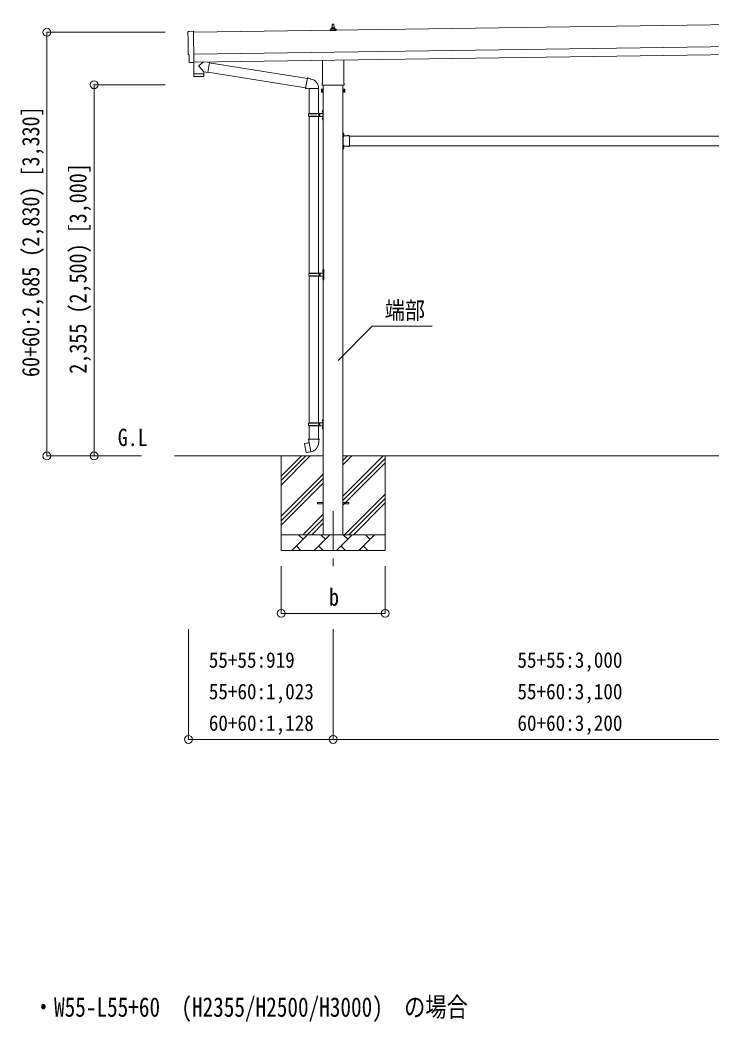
# Model space of a CAD drawing. Units: millimetres, scale not verified. Extents: x -13976 to 14131, y -9754 to 9646.
# Drawn here: x -1487 to 2906, y 50 to 6407 of the extents above; entities that cross this region are included whole.
import ezdxf
from ezdxf.enums import TextEntityAlignment as Align

# ---------------------------------------------------------------- set-up
doc = ezdxf.new("R2010")
doc.units = ezdxf.units.MM
doc.header["$LTSCALE"] = 50
doc.header["$PDMODE"] = 32
doc.header["$PDSIZE"] = 50
doc.linetypes.add('CHAIN1', pattern=[8, 5, -1, 1, -1])
doc.linetypes.add('USER7', pattern=[2, 1, -1])
for name, color, linetype, lineweight in [('0-2_建具', 4, 'Continuous', 9), ('0-4_設備', 7, 'Continuous', 9), ('0-6_手摺', 7, 'Continuous', 9), ('0-7_ハッチ', 6, 'Continuous', 9), ('0-8_外構', 7, 'Continuous', 9), ('0-D_記号', 7, 'Continuous', 9)]:
    doc.layers.add(name, color=color, linetype=linetype, lineweight=lineweight)
doc.styles.add('ＭＳ ゴシック', font='')
doc.styles.get('ＭＳ ゴシック').set_extended_font_data('MS Gothic')

msp = doc.modelspace()

# ---------------------------------------------------------------- linework, layer by layer
at = {"layer": '0-2_建具'}
for p, q in [((4978.22, 6406.86), (-386.74, 6330.22)), ((494.78, 6355.75), (495.5, 6379.27)), ((496.5, 6380.25), (505.05, 6380.25)), ((506.05, 6379.27), (506.78, 6355.75)), ((482.53, 6340.25), (482.53, 6347.96)), ((519.03, 6340.25), (482.53, 6340.25)), ((482.91, 6348.75), (518.64, 6348.75)), ((483.29, 6348.93), (490.01, 6350.56)), ((490.39, 6350.75), (511.16, 6350.75)), ((490.78, 6351.53), (490.78, 6355.75)), ((491.78, 6355.75), (509.78, 6355.75)), ((510.78, 6351.53), (510.78, 6355.75)), ((518.26, 6348.93), (511.54, 6350.56)), ((519.03, 6340.25), (519.03, 6347.96)), ((-384.74, 6190.24), (4980.22, 6266.88)), ((-384.02, 6140.24), (4980.93, 6216.88)), ((-403.6, 6136.19), (-410.52, 6136.46)), ((-383.98, 6137.48), (-383.97, 6136.47)), ((432.48, 6006.26), (432.48, 6151.91)), ((569.08, 6153.86), (569.08, 6006.26)), ((430.78, 5997.49), (430.78, 6002.99)), ((568.71, 5993.99), (432.84, 5993.99)), ((438.28, 5993.99), (438.28, 3141.49)), ((563.28, 3141.49), (563.28, 5993.99)), ((570.78, 6002.99), (570.78, 5997.49)), ((426.78, 5967.99), (427.53, 5969.3)), ((426.78, 5967.99), (426.78, 5950.99)), ((426.78, 5950.99), (427.53, 5949.67)), ((433.78, 5964.39), (427.53, 5964.39)), ((433.78, 5954.58), (427.53, 5954.58)), ((433.78, 5949.67), (427.53, 5949.67)), ((436.28, 5950.29), (433.78, 5950.29)), ((565.28, 5950.29), (567.78, 5950.29)), ((567.78, 5964.39), (574.02, 5964.39)), ((567.78, 5954.58), (574.02, 5954.58)), ((567.78, 5949.67), (574.02, 5949.67)), ((574.78, 5967.99), (574.02, 5969.3)), ((574.78, 5950.99), (574.02, 5949.67)), ((574.78, 5967.99), (574.78, 5950.99)), ((565.28, 5692.49), (563.28, 5692.49)), ((563.28, 5692.49), (563.28, 5672.49)), ((563.28, 5685.49), (565.28, 5685.49)), ((563.28, 5679.49), (565.28, 5679.49)), ((565.28, 5692.49), (565.28, 5672.49)), ((565.78, 5688.39), (565.28, 5688.39)), ((565.28, 5688.39), (565.28, 5676.59)), ((605.28, 5672.49), (565.28, 5672.49)), ((565.28, 5668.49), (565.28, 5610.49)), ((602.18, 5672.49), (590.38, 5672.49)), ((602.18, 5673), (602.18, 5672.49)), ((605.28, 5672.49), (605.28, 5606.49)), ((605.28, 5669.49), (3396.28, 5669.49)), ((563.28, 5606.49), (563.28, 5586.49)), ((563.28, 5599.49), (565.28, 5599.49)), ((569.28, 5609.49), (563.78, 5609.49)), ((565.28, 5608.49), (569.28, 5608.49)), ((565.28, 5606.49), (565.28, 5586.49)), ((605.28, 5606.49), (565.28, 5606.49)), ((565.78, 5602.39), (565.28, 5602.39)), ((565.28, 5602.39), (565.28, 5590.59)), ((602.18, 5606.49), (590.38, 5606.49)), ((602.18, 5605.98), (602.18, 5606.49)), ((605.28, 5609.49), (3396.28, 5609.49)), ((563.28, 5593.49), (565.28, 5593.49)), ((565.28, 5586.49), (563.28, 5586.49)), ((400.78, 3345.99), (438.28, 3345.99)), ((400.78, 3336.99), (400.78, 3345.99)), ((400.78, 3336.99), (438.28, 3336.99)), ((563.28, 3345.99), (600.78, 3345.99)), ((563.28, 3336.99), (600.78, 3336.99)), ((600.78, 3336.99), (600.78, 3345.99))]:
    msp.add_line(p, q, dxfattribs=at)
at = {"layer": '0-2_建具', "color": 7, "linetype": 'CHAIN1'}
msp.add_line((500.78, 3291.49), (500.78, 2942.49), dxfattribs=at)
at = {"layer": '0-2_建具'}
for points in [[(-418.35, 6333.21), (-386.81, 6335.31), (-383.98, 6137.48)], [(-413.4, 6139.41), (-414.07, 6186.43), (-414.68, 6186.42)], [(-402.86, 6136.48), (-402.2, 6137.12), (-383.97, 6136.47)], [(433.78, 5949.67), (433.78, 5969.3), (427.53, 5969.3)], [(433.78, 5950.29), (433.78, 5968.69), (436.28, 5968.69)], [(567.78, 5950.29), (567.78, 5968.69), (565.28, 5968.69)], [(567.78, 5949.67), (567.78, 5969.3), (574.02, 5969.3)], [(569.28, 5669.49), (563.78, 5669.49), (563.78, 5609.49)], [(565.78, 5688.39), (565.78, 5676.59), (565.28, 5676.59)], [(565.28, 5668.49), (569.28, 5668.49), (569.28, 5670.49), (565.28, 5670.49)], [(602.18, 5673), (590.38, 5673), (590.38, 5672.49)], [(565.28, 5610.49), (569.28, 5610.49), (569.28, 5608.49)], [(565.78, 5602.39), (565.78, 5590.59), (565.28, 5590.59)], [(602.18, 5605.98), (590.38, 5605.98), (590.38, 5606.49)]]:
    msp.add_lwpolyline(points, dxfattribs=at)
for points in [[(436.28, 5948.99), (436.28, 5969.99), (438.28, 5969.99), (438.28, 5948.99)], [(565.28, 5948.99), (565.28, 5969.99), (563.28, 5969.99), (563.28, 5948.99)]]:
    msp.add_lwpolyline(points, close=True, dxfattribs=at)
at = {"layer": '0-2_建具', "linetype": 'USER7'}
for points in [[(567.89, 5684.99), (565.11, 5683.63), (564.5, 5682.49)], [(567.89, 5679.99), (565.11, 5681.34), (564.5, 5682.49)], [(593.78, 5675.1), (595.13, 5672.32), (596.28, 5671.71)], [(598.78, 5675.1), (597.42, 5672.32), (596.28, 5671.71)], [(567.89, 5598.99), (565.11, 5597.63), (564.5, 5596.49)], [(567.89, 5593.99), (565.11, 5595.34), (564.5, 5596.49)], [(593.78, 5603.88), (595.13, 5606.65), (596.28, 5607.26)], [(598.78, 5603.88), (597.42, 5606.65), (596.28, 5607.26)]]:
    msp.add_lwpolyline(points, dxfattribs=at)
at = {"layer": '0-2_建具'}
for centre, radius, start, end in [((494.86, 6355.11), 4.13, 90, 171.17633), ((496.5, 6379.25), 1, 90, 178.60509), ((504.11, 6355.75), 4.83, 133.60282, 180), ((497.44, 6355.75), 4.83, 0, 46.39718), ((505.05, 6379.25), 1, 1.39491, 90), ((506.69, 6355.11), 4.13, 8.82367, 90), ((483.53, 6347.96), 1, 103.62699, 180), ((489.78, 6351.53), 1, 283.62699, 0), ((491.78, 6354.75), 1, 90, 180), ((509.78, 6354.75), 1, 0, 90), ((511.78, 6351.53), 1, 180, 256.37301), ((518.03, 6347.96), 1, 0, 76.37301), ((434.78, 6002.99), 4, 125.09963, 180), ((434.78, 5997.49), 4, 180, 194.47751), ((434.78, 5997.49), 4, 194.47751, 241.04498), ((566.78, 5997.49), 4, 298.95502, 345.52249), ((566.78, 6002.99), 4, 0, 54.90037), ((566.78, 5997.49), 4, 345.52249, 0), ((431.12, 5966.85), 4.34, 145.61575, 214.38425), ((431.12, 5952.13), 4.34, 145.61575, 214.38425), ((443.02, 5959.49), 16.24, 162.41205, 197.58795), ((558.53, 5959.49), 16.24, 342.41205, 17.58795), ((570.43, 5966.85), 4.34, 325.61575, 34.38425), ((570.43, 5952.13), 4.34, 325.61575, 34.38425), ((565.28, 5672.49), 2, 180, 270), ((560.04, 5682.49), 8.23, 314.2189, 45.7811), ((596.28, 5667.25), 8.23, 44.2189, 135.7811), ((565.28, 5606.49), 2, 90, 180), ((560.04, 5596.49), 8.23, 314.2189, 45.7811), ((596.28, 5611.72), 8.23, 224.2189, 315.7811)]:
    msp.add_arc(centre, radius, start, end, dxfattribs=at)
for centre, major_axis, ratio, start_param, end_param in [((-418.15, 6330.21), (-3, -0.04), 0.99863, 4.7647489, 6.2979817), ((-5182.52, 6191.72), (4762.89, 68.04), 0.99863, 6.2686928, 6.2979817), ((-414.74, 6190.82), (-4.41, -0.06), 0.99863, 6.2686928, 7.8539816), ((-410.4, 6139.46), (-2.15, -2.1), 0.9974, 5.5252311, 7.0411395), ((-403.56, 6137.19), (-0.717, -0.7), 0.9974, 0.7579542, 1.5707963)]:
    msp.add_ellipse(centre, major_axis=major_axis, ratio=ratio, start_param=start_param, end_param=end_param, dxfattribs=at)
at = {"layer": '0-6_手摺', "color": 6}
for p, q in [((-1316.56, 6329.49), (-566.56, 6329.49)), ((-1316.56, 6329.49), (-1316.56, 3641.49)), ((-1016.56, 5996.49), (-1016.56, 3641.49)), ((-1016.56, 5996.49), (-566.56, 5996.49)), ((-1316.56, 3641.49), (-716.56, 3641.49)), ((-1016.56, 3641.49), (-716.56, 3641.49)), ((170.78, 2642.49), (170.78, 2942.49)), ((830.78, 2642.49), (830.78, 2942.49)), ((170.78, 2642.49), (830.78, 2642.49)), ((-417.75, 1842.49), (-417.75, 2542.49)), ((500.78, 1842.49), (500.78, 2542.49)), ((500.78, 1842.49), (-417.75, 1842.49))]:
    msp.add_line(p, q, dxfattribs=at)
at = {"layer": '0-6_手摺'}
for p, q in [((438.28, 3641.49), (-505.88, 3641.49)), ((170.78, 3641.49), (170.78, 3041.49)), ((170.78, 3456.44), (355.83, 3641.49)), ((170.78, 3484.72), (327.54, 3641.49)), ((170.78, 3513), (299.26, 3641.49)), ((3438.28, 3641.49), (563.28, 3641.49)), ((563.28, 3386.39), (818.37, 3641.49)), ((563.28, 3584.38), (620.38, 3641.49)), ((563.28, 3612.66), (592.1, 3641.49)), ((563.28, 3358.1), (830.78, 3625.6)), ((830.78, 3641.49), (830.78, 3041.49)), ((563.28, 3329.82), (830.78, 3597.32)), ((170.78, 3258.45), (438.28, 3525.95)), ((170.78, 3230.16), (438.28, 3497.66)), ((170.78, 3201.88), (438.28, 3469.38)), ((572.93, 3141.49), (830.78, 3399.33)), ((601.22, 3141.49), (830.78, 3371.05)), ((629.5, 3141.49), (830.78, 3342.76)), ((308.37, 3141.49), (438.28, 3271.39)), ((336.66, 3141.49), (438.28, 3243.1)), ((364.94, 3141.49), (438.28, 3214.82)), ((170.78, 3141.49), (830.78, 3141.49)), ((238.64, 3041.49), (338.64, 3141.49)), ((310.09, 3112.93), (281.54, 3141.49)), ((380.06, 3041.49), (480.06, 3141.49)), ((451.51, 3112.93), (422.96, 3141.49)), ((521.49, 3041.49), (621.49, 3141.49)), ((592.93, 3112.93), (564.38, 3141.49)), ((662.91, 3041.49), (762.91, 3141.49)), ((734.35, 3112.93), (705.8, 3141.49)), ((827.49, 3141.49), (830.78, 3144.77)), ((267.2, 3070.04), (295.75, 3041.49)), ((408.62, 3070.04), (437.17, 3041.49)), ((550.04, 3070.04), (578.59, 3041.49)), ((691.46, 3070.04), (720.01, 3041.49)), ((830.78, 3041.49), (170.78, 3041.49))]:
    msp.add_line(p, q, dxfattribs=at)
at = {"layer": '0-6_手摺', "color": 6}
msp.add_lwpolyline([(500.78, 1842.49), (3500.78, 1842.49), (6500.78, 1842.49), (9500.78, 1842.49), (10421.18, 1842.49)], dxfattribs=at)
for p in [(-1316.56, 6329.49), (-1016.56, 5996.49), (-1316.56, 3641.49), (-1016.56, 3641.49), (170.78, 2642.49), (830.78, 2642.49), (-417.75, 1842.49), (500.78, 1842.49)]:
    msp.add_point(p, dxfattribs=at)
at = {"layer": '0-7_ハッチ'}
for p, q in [((748.41, 4463.56), (532.4, 4247.55)), ((1129.72, 4463.56), (748.41, 4463.56))]:
    msp.add_line(p, q, dxfattribs=at)
at = {"layer": '0-8_外構'}
for p, q in [((-319.53, 6078.17), (-350.4, 6111.28)), ((-322.58, 6141.12), (-350.22, 6118.61)), ((-284.95, 6137.11), (-310.79, 6141.29)), ((-284.95, 6137.11), (-295.12, 6074.23)), ((-285.25, 6135.29), (336.91, 6036.23)), ((-383.34, 6064.24), (-382.92, 6051.2)), ((-322.34, 6049.11), (-379.88, 6048.29)), ((-378.85, 6065.31), (-378.82, 6064.31)), ((-323.86, 6066.09), (-323.86, 6065.09)), ((-319.53, 6078.17), (-295.12, 6074.23)), ((-319.53, 6078.17), (-319.36, 6066.16)), ((-294.82, 6076.05), (326.48, 5977.13)), ((337.23, 6038.05), (338.37, 6040.03)), ((338.37, 6040.03), (341.93, 6039.4)), ((341.93, 6039.4), (342.35, 6037.05)), ((326.16, 5975.31), (331.69, 6006.68)), ((337.23, 6038.05), (331.69, 6006.68)), ((356.86, 6034.23), (358.55, 6032.6)), ((358.55, 6032.6), (360.66, 6032.15)), ((326.16, 5975.31), (326.56, 5973.06)), ((326.16, 5975.31), (331.32, 5974.5)), ((326.56, 5973.06), (330.12, 5972.43)), ((330.12, 5972.43), (331.32, 5974.5)), ((331.32, 5974.5), (345.92, 5972.19)), ((345.92, 5972.19), (348.13, 5973.17)), ((408.42, 5972.77), (347.24, 5972.77)), ((348.28, 5972.77), (348.28, 5813.48)), ((408.28, 5972.77), (408.28, 5813.48)), ((345.28, 5811.48), (395.61, 5811.48)), ((345.28, 5797.48), (395.61, 5797.48)), ((346.28, 5813.48), (432.28, 5813.48)), ((346.28, 5813.48), (346.28, 5811.48)), ((346.28, 5795.48), (346.28, 5797.48)), ((346.28, 5795.48), (432.28, 5795.48)), ((348.28, 5795.48), (348.28, 4800.49)), ((405.28, 5813.48), (405.28, 5808.98)), ((405.28, 5808.98), (407.28, 5808.98)), ((405.28, 5795.48), (405.28, 5799.98)), ((405.28, 5799.98), (407.28, 5799.98)), ((407.28, 5808.98), (407.28, 5804.48)), ((407.28, 5799.98), (407.28, 5804.48)), ((408.28, 5795.48), (408.28, 4800.49)), ((413.28, 5813.48), (413.28, 5804.48)), ((413.28, 5808.98), (416.28, 5808.98)), ((413.28, 5795.48), (413.28, 5804.48)), ((413.28, 5799.98), (416.28, 5799.98)), ((416.28, 5808.98), (416.28, 5804.48)), ((416.28, 5799.98), (416.28, 5804.48)), ((431.97, 5830.63), (434.02, 5829.63)), ((433.24, 5832.63), (433.88, 5832.63)), ((433.24, 5832.63), (433.24, 5824.33)), ((433.24, 5824.33), (433.88, 5824.33)), ((433.88, 5832.63), (433.88, 5824.33)), ((433.88, 5832.63), (434.28, 5832.23)), ((433.88, 5824.33), (434.28, 5824.73)), ((434.02, 5829.63), (434.63, 5828.48)), ((434.28, 5836.48), (437.28, 5837.98)), ((434.28, 5836.48), (434.28, 5804.48)), ((434.28, 5832.23), (434.28, 5824.73)), ((434.28, 5772.48), (434.28, 5804.48)), ((437.28, 5837.98), (437.28, 5804.48)), ((437.28, 5837.98), (438.28, 5837.98)), ((437.28, 5770.98), (437.28, 5804.48)), ((438.28, 5837.98), (438.28, 5804.48)), ((438.28, 5770.98), (438.28, 5804.48)), ((431.97, 5782.63), (434.02, 5781.63)), ((433.24, 5784.63), (433.88, 5784.63)), ((433.24, 5784.63), (433.24, 5776.33)), ((433.24, 5776.33), (433.88, 5776.33)), ((433.88, 5784.63), (433.88, 5776.33)), ((433.88, 5784.63), (434.28, 5784.23)), ((433.88, 5776.33), (434.28, 5776.73)), ((434.02, 5781.63), (434.63, 5780.48)), ((434.28, 5784.23), (434.28, 5776.73)), ((434.28, 5772.48), (437.28, 5770.98)), ((437.28, 5770.98), (438.28, 5770.98)), ((347.78, 4798.49), (398.11, 4798.49)), ((347.78, 4784.49), (398.11, 4784.49)), ((348.28, 4782.49), (348.28, 3850.49)), ((348.78, 4800.49), (434.78, 4800.49)), ((348.78, 4800.49), (348.78, 4798.49)), ((348.78, 4782.49), (348.78, 4784.49)), ((348.78, 4782.49), (434.78, 4782.49)), ((407.78, 4800.49), (407.78, 4795.99)), ((407.78, 4795.99), (409.78, 4795.99)), ((407.78, 4782.49), (407.78, 4786.99)), ((407.78, 4786.99), (409.78, 4786.99)), ((408.28, 4782.49), (408.28, 3850.49)), ((409.78, 4795.99), (409.78, 4791.49)), ((409.78, 4786.99), (409.78, 4791.49)), ((415.78, 4800.49), (415.78, 4791.49)), ((415.78, 4795.99), (418.78, 4795.99)), ((415.78, 4782.49), (415.78, 4791.49)), ((415.78, 4786.99), (418.78, 4786.99)), ((418.78, 4795.99), (418.78, 4791.49)), ((418.78, 4786.99), (418.78, 4791.49)), ((434.47, 4817.63), (436.52, 4816.64)), ((434.47, 4769.63), (436.52, 4768.64)), ((435.74, 4819.64), (436.38, 4819.64)), ((435.74, 4819.64), (435.74, 4811.34)), ((435.74, 4811.34), (436.38, 4811.34)), ((435.74, 4771.64), (436.38, 4771.64)), ((435.74, 4771.64), (435.74, 4763.34)), ((436.38, 4819.64), (436.38, 4811.34)), ((436.38, 4819.64), (436.78, 4819.24)), ((436.38, 4811.34), (436.78, 4811.74)), ((436.38, 4771.64), (436.38, 4763.34)), ((436.38, 4771.64), (436.78, 4771.24)), ((436.52, 4816.64), (437.13, 4815.49)), ((436.52, 4768.64), (437.13, 4767.49)), ((436.78, 4823.49), (439.78, 4824.99)), ((436.78, 4823.49), (436.78, 4791.49)), ((436.78, 4819.24), (436.78, 4811.74)), ((436.78, 4759.49), (436.78, 4791.49)), ((436.78, 4771.24), (436.78, 4763.74)), ((439.78, 4824.99), (439.78, 4791.49)), ((439.78, 4824.99), (440.78, 4824.99)), ((439.78, 4757.99), (439.78, 4791.49)), ((440.78, 4824.99), (440.78, 4791.49)), ((440.78, 4757.99), (440.78, 4791.49)), ((435.74, 4763.34), (436.38, 4763.34)), ((436.38, 4763.34), (436.78, 4763.74)), ((436.78, 4759.49), (439.78, 4757.99)), ((439.78, 4757.99), (440.78, 4757.99)), ((345.28, 3848.49), (395.61, 3848.49)), ((345.28, 3834.49), (395.61, 3834.49)), ((346.28, 3850.49), (432.28, 3850.49)), ((346.28, 3850.49), (346.28, 3848.49)), ((346.28, 3832.49), (346.28, 3834.49)), ((346.28, 3832.49), (432.28, 3832.49)), ((348.28, 3832.49), (348.28, 3747.56)), ((405.28, 3850.49), (405.28, 3845.99)), ((405.28, 3845.99), (407.28, 3845.99)), ((405.28, 3832.49), (405.28, 3836.99)), ((405.28, 3836.99), (407.28, 3836.99)), ((407.28, 3845.99), (407.28, 3841.49)), ((407.28, 3836.99), (407.28, 3841.49)), ((408.28, 3832.49), (408.28, 3747.56)), ((413.28, 3850.49), (413.28, 3841.49)), ((413.28, 3845.99), (416.28, 3845.99)), ((413.28, 3832.49), (413.28, 3841.49)), ((413.28, 3836.99), (416.28, 3836.99)), ((416.28, 3845.99), (416.28, 3841.49)), ((416.28, 3836.99), (416.28, 3841.49)), ((431.97, 3867.63), (434.02, 3866.64)), ((431.97, 3819.63), (434.02, 3818.64)), ((433.24, 3869.64), (433.88, 3869.64)), ((433.24, 3869.64), (433.24, 3861.34)), ((433.24, 3861.34), (433.88, 3861.34)), ((433.24, 3821.64), (433.88, 3821.64)), ((433.24, 3821.64), (433.24, 3813.34)), ((433.88, 3869.64), (433.88, 3861.34)), ((433.88, 3869.64), (434.28, 3869.24)), ((433.88, 3861.34), (434.28, 3861.74)), ((433.88, 3821.64), (433.88, 3813.34)), ((433.88, 3821.64), (434.28, 3821.24)), ((434.02, 3866.64), (434.63, 3865.49)), ((434.02, 3818.64), (434.63, 3817.49)), ((434.28, 3873.49), (437.28, 3874.99)), ((434.28, 3873.49), (434.28, 3841.49)), ((434.28, 3869.24), (434.28, 3861.74)), ((434.28, 3809.49), (434.28, 3841.49)), ((434.28, 3821.24), (434.28, 3813.74)), ((437.28, 3874.99), (437.28, 3841.49)), ((437.28, 3874.99), (438.28, 3874.99)), ((437.28, 3807.99), (437.28, 3841.49)), ((438.28, 3874.99), (438.28, 3841.49)), ((438.28, 3807.99), (438.28, 3841.49)), ((433.24, 3813.34), (433.88, 3813.34)), ((433.88, 3813.34), (434.28, 3813.74)), ((434.28, 3809.49), (437.28, 3807.99)), ((437.28, 3807.99), (438.28, 3807.99)), ((319.82, 3719.11), (319.01, 3717.94)), ((319.01, 3717.94), (328.63, 3663.38)), ((347.68, 3724.36), (319.82, 3719.11)), ((332.56, 3721.71), (332.35, 3721.47)), ((346.43, 3747.56), (344.28, 3746.78)), ((344.28, 3746.78), (344.28, 3743.16)), ((344.28, 3743.16), (346.52, 3742.34)), ((346.43, 3747.56), (378.28, 3747.56)), ((346.43, 3747.56), (346.52, 3742.34)), ((346.52, 3742.34), (346.77, 3727.56)), ((346.77, 3727.56), (348.13, 3725.56)), ((358.04, 3667.06), (347.9, 3724.54)), ((347.93, 3725.36), (347.93, 3724.65)), ((348.13, 3725.56), (348.09, 3725.55)), ((410.13, 3747.56), (378.28, 3747.56)), ((408.46, 3725.62), (408.39, 3723.46)), ((409.78, 3727.56), (408.46, 3725.62)), ((412.28, 3743.16), (410.03, 3742.34)), ((410.13, 3747.56), (412.28, 3746.78)), ((412.28, 3746.78), (412.28, 3743.16)), ((342.65, 3664.47), (342.37, 3664.62)), ((358.34, 3666.3), (358.1, 3666.96))]:
    msp.add_line(p, q, dxfattribs=at)
for points in [[(-384.37, 6136.49), (-383.35, 6065.24), (-319.36, 6066.16)], [(-319.38, 6052.1), (-319.34, 6065.16), (-383.34, 6064.24)], [(337.23, 6038.05), (342.35, 6037.05), (356.86, 6034.23)], [(431.97, 5826.33), (434.02, 5827.33), (434.63, 5828.48)], [(431.97, 5778.33), (434.02, 5779.33), (434.63, 5780.48)], [(434.47, 4813.34), (436.52, 4814.34), (437.13, 4815.49)], [(434.47, 4765.34), (436.52, 4766.34), (437.13, 4767.49)], [(431.97, 3863.34), (434.02, 3864.34), (434.63, 3865.49)], [(431.97, 3815.34), (434.02, 3816.34), (434.63, 3817.49)], [(334.8, 3721.93), (334.52, 3722.08), (332.56, 3721.71)], [(410.13, 3747.56), (410.03, 3742.34), (409.78, 3727.56)], [(357.77, 3667.16), (329.79, 3662.56), (328.63, 3663.38)], [(344.84, 3665.03), (344.62, 3664.79), (342.65, 3664.47)]]:
    msp.add_lwpolyline(points, dxfattribs=at)
for centre, radius, start, end in [((-346.91, 6114.86), 5, 131.47396, 225.79244), ((-379.92, 6051.29), 3, 181.81845, 270.86677), ((-322.38, 6052.11), 3, 270.81845, 359.81845), ((348.13, 5973.17), 60.3, 359.62495, 78), ((394.03, 5804.48), 49.25, 171.82876, 180.00002), ((394.03, 5804.48), 49.25, 180.00002, 188.17127), ((395.61, 5813.48), 2, 270, 359.99998), ((395.61, 5795.48), 2, 0.00005, 90.00004), ((437.57, 5828.48), 6, 136.21765, 223.78235), ((432.28, 5815.48), 2, 270, 359.99998), ((432.28, 5793.48), 2, 0.00005, 90.00004), ((437.57, 5780.48), 6, 136.21765, 223.78235), ((396.53, 4791.49), 49.25, 171.82876, 180.00002), ((396.53, 4791.49), 49.25, 180.00002, 188.17127), ((398.11, 4800.49), 2, 270, 359.99998), ((398.11, 4782.49), 2, 0.00005, 90.00004), ((440.07, 4815.49), 6, 136.21765, 223.78235), ((440.07, 4767.49), 6, 136.21765, 223.78235), ((434.78, 4802.49), 2, 270, 359.99998), ((434.78, 4780.49), 2, 0.00005, 90.00004), ((394.03, 3841.49), 49.25, 171.82876, 180.00002), ((394.03, 3841.49), 49.25, 180.00002, 188.17127), ((395.61, 3850.49), 2, 270, 359.99998), ((395.61, 3832.49), 2, 0.00005, 90.00004), ((437.57, 3865.49), 6, 136.21765, 223.78235), ((437.57, 3817.49), 6, 136.21765, 223.78235), ((432.28, 3852.49), 2, 270, 359.99998), ((432.28, 3830.49), 2, 0.00005, 90.00004), ((347.63, 3724.65), 0.3, 280.66842, 0), ((348.13, 3725.36), 0.2, 100, 180), ((348.13, 3725.56), 60.3, 279.96938, 358), ((357.82, 3666.86), 0.3, 20, 99.33158), ((358.53, 3666.37), 0.2, 200, 279.96938)]:
    msp.add_arc(centre, radius, start, end, dxfattribs=at)

# ---------------------------------------------------------------- texts
at = {"layer": '0-4_設備', "style": 'ＭＳ ゴシック', "width": 0.85}
msp.add_text('G.L', height=110, dxfattribs=at).set_placement((-866.74, 3670.94), align=Align.BOTTOM_LEFT)
at = {"layer": '0-6_手摺', "style": 'ＭＳ ゴシック', "width": 0.85}
for s, p in [('60+60:2,685 (2,830) [3,330]', (-1331.56, 4141.74)), ('2,355 (2,500) [3,000]', (-1031.56, 4162.74))]:
    msp.add_text(s, height=110, rotation=90, dxfattribs=at).set_placement(p, align=Align.BOTTOM_LEFT)
at = {"layer": '0-6_手摺', "style": 'ＭＳ ゴシック'}
for s, height, width, p in [('b', 110, 0.85, (474.53, 2657.49)), ('55+55:919', 98.97, 0.9, (-288.49, 2267.39)), ('55+55:3,000', 98.97, 0.9, (1670.78, 2267.39)), ('55+60:1,023', 98.97, 0.9, (-288.49, 2067.39)), ('55+60:3,100', 98.97, 0.9, (1670.78, 2067.39)), ('60+60:1,128', 98.97, 0.9, (-288.49, 1867.39)), ('60+60:3,200', 98.97, 0.9, (1670.78, 1867.39))]:
    msp.add_text(s, height=height, dxfattribs=dict(at, width=width)).set_placement(p, align=Align.BOTTOM_LEFT)
at = {"layer": '0-7_ハッチ', "color": 7, "style": 'ＭＳ ゴシック', "width": 0.85}
msp.add_text('端部', height=110, dxfattribs=at).set_placement((828.67, 4477.25), align=Align.BOTTOM_LEFT)
at = {"layer": '0-D_記号', "style": 'ＭＳ ゴシック', "width": 0.8}
msp.add_text('・W55-L55+60\u3000(H2355/H2500/H3000)\u3000の場合', height=123.7, dxfattribs=at).set_placement((-1406.06, 45.75), align=Align.BOTTOM_LEFT)

doc.saveas('drawing.dxf')
